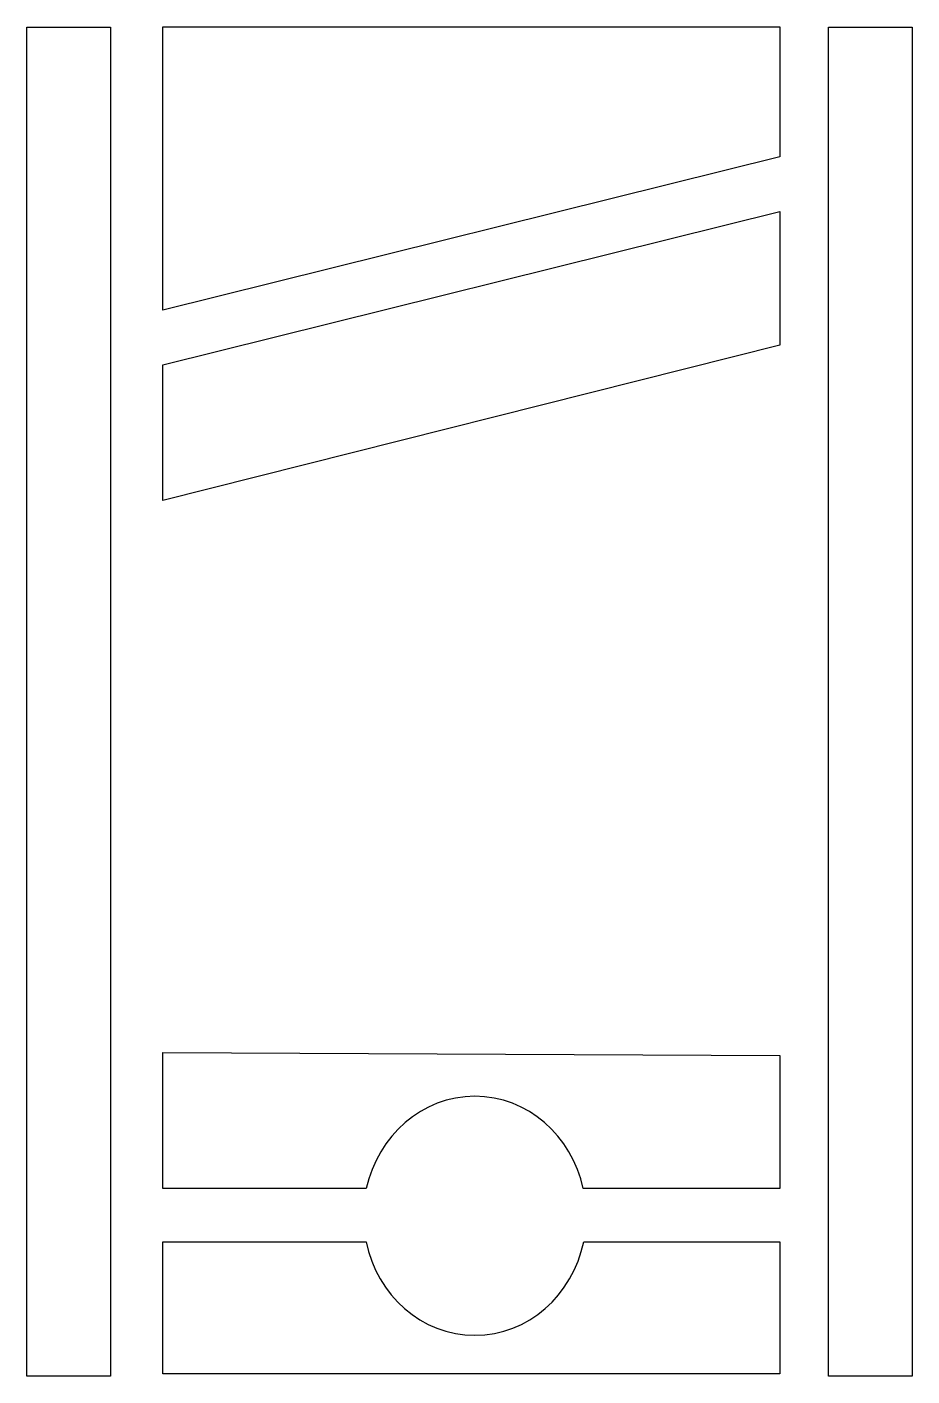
# Model space of a CAD drawing. Header units: centimetres. Extents: x -6 to 6.4, y -9.4 to 9.5.
import ezdxf

# ---------------------------------------------------------------- set-up
doc = ezdxf.new("R2010")
doc.units = ezdxf.units.CM
doc.header["$MEASUREMENT"] = 0
doc.layers.add('Layer 1', color=7, linetype='Continuous')

msp = doc.modelspace()

# ---------------------------------------------------------------- linework, layer by layer
at = {"layer": 'Layer 1'}
for points, knots in [([(-5.97731, 9.49707), (-5.97731, 9.49707), (-5.97731, -9.414), (-5.97731, -9.414), (-5.97731, -9.414), (-5.97731, -9.414), (-4.80588, -9.414), (-4.80588, -9.414), (-4.80588, -9.414), (-4.80588, -9.414), (-4.80588, 9.49707), (-4.80588, 9.49707), (-4.80588, 9.49707), (-4.80588, 9.49707), (-5.97731, 9.49707), (-5.97731, 9.49707)], [0, 0, 0, 0, 0.2, 0.2, 0.2, 0.2, 0.4, 0.4, 0.4, 0.4, 0.6, 0.6, 0.6, 0.6, 1, 1, 1, 1]), ([(-4.07448, 9.4996), (-4.07448, 9.4996), (-4.07448, 5.52797), (-4.07448, 5.52797), (-4.07448, 5.52797), (-4.07448, 5.52797), (4.5805, 7.68115), (4.5805, 7.68115), (4.5805, 7.68115), (4.5805, 7.68115), (4.5805, 9.4996), (4.5805, 9.4996), (4.5805, 9.4996), (4.5805, 9.4996), (-4.07448, 9.4996), (-4.07448, 9.4996)], [0, 0, 0, 0, 0.2, 0.2, 0.2, 0.2, 0.4, 0.4, 0.4, 0.4, 0.6, 0.6, 0.6, 0.6, 1, 1, 1, 1]), ([(5.26172, 9.49707), (5.26172, 9.49707), (5.26172, -9.414), (5.26172, -9.414), (5.26172, -9.414), (5.26172, -9.414), (6.43327, -9.414), (6.43327, -9.414), (6.43327, -9.414), (6.43327, -9.414), (6.43327, 9.49707), (6.43327, 9.49707), (6.43327, 9.49707), (6.43327, 9.49707), (5.26172, 9.49707), (5.26172, 9.49707)], [0, 0, 0, 0, 0.2, 0.2, 0.2, 0.2, 0.4, 0.4, 0.4, 0.4, 0.6, 0.6, 0.6, 0.6, 1, 1, 1, 1]), ([(4.5805, 6.91428), (4.5805, 6.91428), (-4.07448, 4.76101), (-4.07448, 4.76101), (-4.07448, 4.76101), (-4.07448, 4.76101), (-4.07448, 2.86084), (-4.07448, 2.86084), (-4.07448, 2.86084), (-4.07448, 2.86084), (4.5805, 5.03907), (4.5805, 5.03907), (4.5805, 5.03907), (4.5805, 5.03907), (4.5805, 6.91428), (4.5805, 6.91428)], [0, 0, 0, 0, 0.2, 0.2, 0.2, 0.2, 0.4, 0.4, 0.4, 0.4, 0.6, 0.6, 0.6, 0.6, 1, 1, 1, 1]), ([(-4.07448, -4.87968), (-4.07448, -4.87968), (-4.07448, -6.78639), (-4.07448, -6.78639), (-4.07448, -6.78639), (-4.07448, -6.78639), (-1.21887, -6.78639), (-1.21887, -6.78639), (-1.21887, -6.78639), (-1.05779, -6.04516), (-0.4375, -5.49238), (0.3031, -5.49238), (0.3031, -5.49238), (1.04357, -5.49238), (1.6626, -6.0452), (1.82376, -6.78643), (1.82376, -6.78643), (1.82376, -6.78643), (4.5805, -6.78643), (4.5805, -6.78643), (4.5805, -6.78643), (4.5805, -6.78643), (4.5805, -4.92176), (4.5805, -4.92176), (4.5805, -4.92176), (4.5805, -4.92176), (-4.07448, -4.87959), (-4.07448, -4.87959), (-4.07448, -4.87959), (-4.07448, -4.87959), (-4.07448, -4.87968), (-4.07448, -4.87968)], [0, 0, 0, 0, 0.11111111, 0.11111111, 0.11111111, 0.11111111, 0.22222222, 0.22222222, 0.22222222, 0.22222222, 0.33333333, 0.33333333, 0.33333333, 0.33333333, 0.44444444, 0.44444444, 0.44444444, 0.44444444, 0.55555556, 0.55555556, 0.55555556, 0.55555556, 0.66666667, 0.66666667, 0.66666667, 0.66666667, 0.77777778, 0.77777778, 0.77777778, 0.77777778, 1, 1, 1, 1]), ([(-4.07448, -7.53095), (-4.07448, -7.53095), (-4.07448, -9.38107), (-4.07448, -9.38107), (-4.07448, -9.38107), (-4.07448, -9.38107), (4.5805, -9.38107), (4.5805, -9.38107), (4.5805, -9.38107), (4.5805, -9.38107), (4.5805, -7.53091), (4.5805, -7.53091), (4.5805, -7.53091), (4.5805, -7.53091), (1.82904, -7.5309), (1.82904, -7.5309), (1.82904, -7.5309), (1.67437, -8.28149), (1.04978, -8.84338), (0.30307, -8.84338), (0.30307, -8.84338), (-0.44364, -8.84338), (-1.06823, -8.28145), (-1.22286, -7.53086), (-1.22286, -7.53086), (-1.22286, -7.53086), (-4.07448, -7.53086), (-4.07448, -7.53086), (-4.07448, -7.53086), (-4.07448, -7.53086), (-4.07448, -7.53095), (-4.07448, -7.53095)], [0, 0, 0, 0, 0.11111111, 0.11111111, 0.11111111, 0.11111111, 0.22222222, 0.22222222, 0.22222222, 0.22222222, 0.33333333, 0.33333333, 0.33333333, 0.33333333, 0.44444444, 0.44444444, 0.44444444, 0.44444444, 0.55555556, 0.55555556, 0.55555556, 0.55555556, 0.66666667, 0.66666667, 0.66666667, 0.66666667, 0.77777778, 0.77777778, 0.77777778, 0.77777778, 1, 1, 1, 1])]:
    msp.add_open_spline(points, degree=3, knots=knots, dxfattribs=at)

doc.saveas('drawing.dxf')
